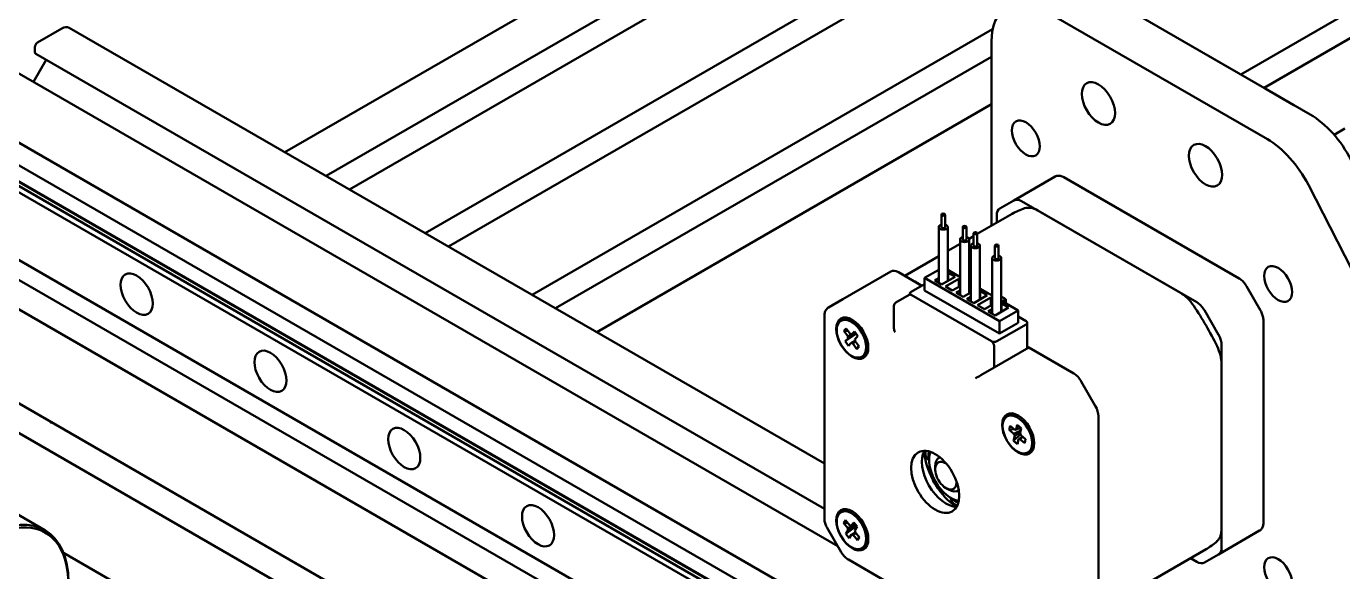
# Model space of a CAD drawing. Header units: millimetres. Extents: x 0 to 420, y 0 to 297.
# Drawn here: x 71 to 128.9, y 153.1 to 177.2 of the extents above; entities that cross this region are included whole.
import ezdxf

# ---------------------------------------------------------------- set-up
doc = ezdxf.new("R2010")
doc.units = ezdxf.units.MM
doc.header["$LTSCALE"] = 0.75
doc.layers.add('Visible', color=7, linetype='Continuous', lineweight=50)

msp = doc.modelspace()

# ---------------------------------------------------------------- linework, layer by layer
at = {"layer": 'Visible', "extrusion": (0, 0.816497, 0.57735)}
for p, q in [((82.363, 171.619, -30.398), (194.556, 236.394, -122.003)), ((84.176, 170.572, -29.444), (194.556, 234.3, -119.569)), ((85.203, 169.98, -27.912), (194.556, 233.115, -117.198)), ((88.537, 168.055, -29.273), (194.556, 229.265, -115.837)), ((89.563, 167.462, -31.643), (194.556, 228.079, -117.369)), ((124.45, 175.047, 64.516), (194.556, 215.523, 7.275)), ((125.477, 174.455, 66.048), (194.556, 214.337, 9.645)), ((117.716, 178.935, 59.797), (127.511, 173.28, 67.795)), ((125.625, 172.191, 69.334), (115.83, 177.847, 61.337)), ((71.472, 176.457, -13.892), (72.532, 177.069, -14.758)), ((72.866, 177.102, -15.143), (106.117, 157.904, 12.007)), ((93.251, 165.333, -36.971), (113.528, 177.04, -53.527)), ((124.047, 175.28, 64.967), (120.812, 177.148, 62.325)), ((71.354, 176.035, -14.046), (71.354, 176.253, -13.892)), ((113.473, 176.486, 57.488), (113.473, 168.376, 51.753)), ((71.287, 174.715, -14.898), (71.851, 175.692, -14.898)), ((71.388, 175.959, -14.142), (106.117, 155.908, 14.214)), ((94.277, 164.74, -39.341), (113.473, 175.823, -55.015)), ((69.905, 175.513, -12.641), (106.704, 154.267, 17.404)), ((126.79, 173.696, 67.206), (125.526, 174.426, 66.174)), ((68.172, 173.459, -11.971), (120.834, 143.054, 31.027)), ((96.091, 163.693, -41.776), (113.473, 173.729, -55.969)), ((67.316, 172.964, -11.273), (121.553, 141.651, 33.011)), ((66.404, 172.302, -10.624), (122.417, 139.963, 35.11)), ((66.522, 172.506, -10.624), (122.219, 140.348, 34.853)), ((66.68, 172.597, -10.753), (122.086, 140.608, 34.486)), ((66.723, 172.602, -10.803), (122.065, 140.651, 34.383)), ((128.563, 172.387, 64.889), (129.031, 172.657, 64.507)), ((114.466, 169.493, 58.378), (116.281, 170.541, 56.896)), ((116.665, 170.513, 57.224), (124.382, 166.057, 63.525)), ((152.043, 122.097, 66.268), (127.431, 170.177, 70.121)), ((66.404, 169.317, -12.734), (124.586, 135.726, 34.771)), ((113.847, 169.136, 57.367), (114.466, 169.493, 58.378)), ((114.8, 169.46, 58.763), (122.517, 165.004, 65.065)), ((111.268, 168.865, 69.131), (111.268, 168.321, 68.746)), ((111.435, 168.865, 69.131), (111.435, 168.321, 68.746)), ((112.849, 168.016, 59.132), (114.392, 168.907, 57.873)), ((113.709, 168.513, 56.757), (113.709, 168.83, 56.982)), ((115.518, 169.046, 59.35), (121.799, 165.419, 64.478)), ((111.152, 168.321, 68.746), (111.152, 165.864, 67.009)), ((111.552, 168.321, 68.746), (111.552, 165.946, 67.067)), ((112.211, 168.321, 69.901), (112.211, 167.777, 69.516)), ((112.378, 168.321, 69.901), (112.378, 167.777, 69.516)), ((111.552, 167.267, 60.191), (112.094, 167.581, 59.748)), ((112.094, 167.777, 69.516), (112.094, 165.32, 67.779)), ((112.487, 167.807, 59.428), (112.683, 167.92, 59.268)), ((112.494, 167.777, 69.516), (112.494, 165.402, 67.836)), ((112.683, 168.049, 70.286), (112.683, 167.504, 69.901)), ((112.849, 168.049, 70.286), (112.849, 167.504, 69.901)), ((68.324, 167.331, -16.49), (125.223, 134.481, 29.967)), ((109.654, 166.171, 61.741), (111.152, 167.036, 60.518)), ((112.566, 167.504, 69.901), (112.566, 165.048, 68.164)), ((112.966, 167.504, 69.901), (112.966, 165.13, 68.221)), ((113.509, 166.96, 70.67), (113.509, 164.504, 68.933)), ((113.625, 167.504, 71.055), (113.625, 166.96, 70.67)), ((113.792, 167.504, 71.055), (113.792, 166.96, 70.67)), ((113.909, 166.96, 70.67), (113.909, 164.585, 68.991)), ((111.152, 166.436, 66.504), (110.527, 166.076, 67.014)), ((112.059, 166.144, 66.918), (111.552, 166.436, 66.504)), ((68.679, 165.824, -17.991), (126.17, 132.632, 28.949)), ((106.924, 165.139, 64.537), (109.045, 166.363, 62.805)), ((110.409, 165.735, 64.031), (109.378, 166.33, 63.19)), ((110.527, 165.803, 66.244), (109.937, 165.463, 66.725)), ((110.097, 165.916, 63.776), (110.409, 165.735, 64.031)), ((110.527, 166.076, 67.014), (110.527, 165.531, 66.629)), ((113.827, 164.17, 69.708), (110.527, 166.076, 67.014)), ((111.152, 166.069, 67.023), (110.975, 165.967, 67.168)), ((110.975, 165.967, 67.168), (111.281, 165.79, 67.418)), ((111.281, 165.79, 67.418), (111.87, 166.13, 66.937)), ((112.035, 166.035, 67.072), (111.446, 165.695, 67.553)), ((111.564, 166.307, 66.687), (111.552, 166.3, 66.697)), ((111.87, 166.13, 66.937), (111.564, 166.307, 66.687)), ((111.564, 165.953, 66.437), (111.564, 166.307, 66.687)), ((112.094, 166.001, 67.12), (112.035, 166.035, 67.072)), ((112.035, 165.681, 66.821), (112.035, 166.035, 67.072)), ((112.059, 166.144, 66.918), (112.094, 166.164, 66.889)), ((112.566, 165.851, 67.332), (112.494, 165.892, 67.273)), ((109.265, 164.995, 67.303), (109.854, 165.335, 66.821)), ((109.889, 165.343, 66.785), (109.889, 165.395, 66.821)), ((113.473, 163.286, 69.804), (109.937, 165.327, 66.918)), ((109.937, 165.327, 66.918), (113.473, 163.286, 69.804)), ((113.827, 163.626, 69.323), (110.527, 165.531, 66.629)), ((111.446, 165.695, 67.553), (111.752, 165.518, 67.803)), ((111.752, 165.518, 67.803), (112.094, 165.715, 67.524)), ((112.094, 165.525, 67.793), (111.917, 165.422, 67.938)), ((111.917, 165.422, 67.938), (112.224, 165.245, 68.188)), ((112.224, 165.245, 68.188), (112.566, 165.443, 67.908)), ((112.566, 165.252, 68.178), (112.389, 165.15, 68.323)), ((112.507, 165.763, 67.457), (112.494, 165.756, 67.466)), ((112.566, 165.728, 67.505), (112.507, 165.763, 67.457)), ((112.507, 165.409, 67.206), (112.507, 165.763, 67.457)), ((112.695, 164.973, 68.573), (113.284, 165.314, 68.092)), ((113.449, 165.218, 68.226), (112.86, 164.878, 68.707)), ((113.509, 165.307, 68.102), (112.966, 165.62, 67.658)), ((112.978, 165.49, 67.841), (112.966, 165.483, 67.851)), ((113.284, 165.314, 68.092), (112.978, 165.49, 67.841)), ((112.978, 165.137, 67.591), (112.978, 165.49, 67.841)), ((113.509, 165.184, 68.275), (113.449, 165.218, 68.226)), ((113.449, 164.864, 67.976), (113.449, 165.218, 68.226)), ((114.109, 165.15, 68.323), (113.909, 165.266, 68.159)), ((124.702, 165.721, 63.661), (125.322, 164.648, 63.661)), ((106.304, 164.781, 63.525), (106.924, 165.139, 64.537)), ((109.182, 163.858, 66.601), (109.182, 164.851, 67.303)), ((112.389, 165.15, 68.323), (112.695, 164.973, 68.573)), ((112.86, 164.878, 68.707), (113.167, 164.701, 68.958)), ((113.167, 164.701, 68.958), (113.509, 164.899, 68.678)), ((113.509, 164.708, 68.948), (113.332, 164.606, 69.092)), ((113.638, 164.429, 69.343), (114.227, 164.769, 68.861)), ((114.651, 164.647, 69.035), (113.827, 164.17, 69.708)), ((113.921, 164.946, 68.611), (113.909, 164.939, 68.621)), ((114.227, 164.769, 68.861), (113.921, 164.946, 68.611)), ((113.921, 164.592, 68.361), (113.921, 164.946, 68.611)), ((113.944, 165.055, 68.457), (114.109, 165.15, 68.323)), ((114.651, 164.647, 69.035), (113.944, 165.055, 68.457)), ((114.109, 165.15, 68.323), (114.109, 164.96, 68.188)), ((114.651, 164.647, 69.035), (114.651, 164.102, 68.65)), ((122.851, 164.653, 65.224), (123.47, 163.579, 65.224)), ((106.117, 164.408, 63.236), (106.117, 155.496, 56.935)), ((106.945, 164.25, 64.079), (106.851, 164.195, 64.156)), ((113.332, 164.606, 69.092), (113.638, 164.429, 69.343)), ((113.827, 164.17, 69.708), (113.827, 163.626, 69.323)), ((114.651, 164.102, 68.65), (113.827, 163.626, 69.323)), ((115.005, 164.17, 68.553), (114.651, 164.375, 68.265)), ((115.054, 162.974, 67.852), (115.054, 164.102, 68.65)), ((125.452, 164.204, 63.525), (125.452, 155.292, 57.224)), ((106.971, 163.751, 63.988), (107.071, 163.857, 64.187)), ((106.971, 163.751, 63.988), (107.147, 163.752, 63.898)), ((107.145, 163.507, 64.03), (106.971, 163.751, 63.988)), ((107.034, 163.286, 63.737), (107.515, 163.615, 63.644)), ((107.071, 163.857, 64.187), (107.246, 163.613, 64.228)), ((107.319, 163.585, 64.297), (107.443, 163.716, 64.542)), ((107.443, 163.716, 64.542), (107.585, 163.517, 64.575)), ((107.585, 163.517, 64.575), (107.461, 163.387, 64.331)), ((113.709, 163.286, 69.804), (115.005, 164.034, 68.746)), ((107.034, 163.286, 63.737), (107.158, 163.416, 63.981)), ((107.176, 163.087, 63.77), (107.034, 163.286, 63.737)), ((107.3, 163.218, 64.015), (107.176, 163.087, 63.77)), ((107.547, 162.946, 64.125), (107.372, 163.19, 64.084)), ((107.473, 163.296, 64.282), (107.648, 163.052, 64.324)), ((107.547, 162.946, 64.125), (107.622, 163.089, 64.011)), ((107.648, 163.052, 64.324), (107.547, 162.946, 64.125)), ((113.591, 163.082, 69.804), (113.591, 162.129, 69.131)), ((113.591, 162.129, 69.131), (115.123, 163.014, 67.88)), ((115.054, 163.054, 67.824), (116.378, 162.289, 68.905)), ((117.096, 161.874, 69.491), (115.123, 163.014, 67.88)), ((123.608, 163.115, 65.065), (123.608, 154.203, 58.763)), ((107.862, 162.662, 64.079), (107.768, 162.608, 64.156)), ((68.324, 161.888, -20.339), (128.615, 127.079, 28.888)), ((113.002, 161.789, 69.612), (113.591, 162.129, 69.131)), ((123.608, 162.286, 64.478), (123.608, 155.032, 59.35)), ((118.049, 160.45, 69.65), (117.429, 161.523, 69.65)), ((68.679, 160.38, -21.84), (128.624, 125.771, 27.104)), ((114.252, 160.031, 70.045), (114.158, 159.977, 70.122)), ((114.252, 159.391, 69.823), (114.293, 159.563, 69.995)), ((114.252, 159.391, 69.823), (114.467, 159.415, 69.748)), ((114.293, 159.563, 69.995), (114.501, 159.385, 70.124)), ((114.564, 159.393, 70.206), (114.614, 159.605, 70.418)), ((114.614, 159.605, 70.418), (114.784, 159.459, 70.523)), ((114.646, 159.434, 69.686), (114.781, 159.449, 69.639)), ((114.784, 159.459, 70.523), (114.734, 159.248, 70.312)), ((118.187, 151.073, 63.19), (118.187, 159.985, 69.491)), ((114.46, 159.213, 69.952), (114.252, 159.391, 69.823)), ((114.448, 158.907, 69.721), (114.756, 159.201, 69.632)), ((114.448, 158.907, 69.721), (114.499, 159.118, 69.932)), ((114.618, 158.761, 69.826), (114.448, 158.907, 69.721)), ((114.668, 158.973, 70.037), (114.618, 158.761, 69.826)), ((114.939, 158.803, 70.249), (114.731, 158.981, 70.12)), ((114.772, 159.153, 70.292), (114.98, 158.975, 70.421)), ((114.98, 158.975, 70.421), (114.939, 158.803, 70.249)), ((118.187, 159.156, 68.905), (118.187, 151.903, 63.776)), ((115.169, 158.444, 70.045), (115.074, 158.389, 70.122)), ((110.998, 157.638, 63.357), (110.998, 157.775, 63.165)), ((111.205, 158.176, 63.618), (111.171, 158.156, 63.646)), ((111.47, 156.822, 63.357), (111.587, 156.754, 63.165)), ((112.038, 156.732, 63.618), (112.004, 156.713, 63.646)), ((69.199, 156.462, -8.359), (71.791, 154.965, -6.242)), ((106.945, 155.813, 58.113), (106.851, 155.758, 58.19)), ((106.96, 155.283, 57.987), (107.047, 155.407, 58.182)), ((107.047, 155.407, 58.182), (107.233, 155.176, 58.246)), ((106.243, 155.064, 56.815), (106.863, 153.991, 56.815)), ((106.96, 155.283, 57.987), (107.142, 155.288, 57.902)), ((107.145, 155.052, 58.051), (106.96, 155.283, 57.987)), ((107.057, 154.807, 57.77), (107.531, 155.16, 57.671)), ((107.057, 154.807, 57.77), (107.164, 154.959, 58.009)), ((107.208, 154.619, 57.822), (107.057, 154.807, 57.77)), ((107.303, 155.157, 58.319), (107.411, 155.31, 58.558)), ((107.411, 155.31, 58.558), (107.562, 155.122, 58.61)), ((107.562, 155.122, 58.61), (107.454, 154.969, 58.371)), ((107.473, 154.877, 58.329), (107.659, 154.646, 58.393)), ((125.285, 154.946, 56.896), (123.47, 153.898, 58.378)), ((107.315, 154.772, 58.061), (107.208, 154.619, 57.822)), ((107.572, 154.521, 58.198), (107.386, 154.753, 58.134)), ((107.572, 154.521, 58.198), (107.645, 154.664, 58.075)), ((107.659, 154.646, 58.393), (107.572, 154.521, 58.198)), ((107.862, 154.225, 58.113), (107.768, 154.171, 58.19)), ((72.605, 153.973, -20.694), (128.624, 121.631, 25.046)), ((107.174, 153.666, 56.935), (114.891, 149.211, 63.236)), ((118.187, 151.391, 61.741), (122.925, 154.127, 57.873)), ((122.517, 153.573, 56.982), (122.242, 153.732, 56.757)), ((123.47, 153.898, 58.378), (122.851, 153.54, 57.367))]:
    msp.add_line(p, q, dxfattribs=at)
at = {"layer": 'Visible', "extrusion": (0.707107, 0.408248, -0.57735)}
for centre, radius in [((91.391, 159.336, 119.097), 1.033), ((91.659, 153.208, 119.097), 0.867), ((86.677, 164.05, 119.097), 1.033), ((80.548, 164.319, 119.097), 0.867), ((69.437, 153.208, 119.097), 0.867)]:
    msp.add_circle(centre, radius, dxfattribs=at)
at = {"layer": 'Visible', "extrusion": (0, 0.816497, 0.57735)}
for centre in [(-111.352, -41.049, 177.791), (-112.294, -40.107, 177.791), (-112.766, -39.635, 177.791), (-113.709, -38.692, 177.791)]:
    msp.add_circle(centre, 0.0833, dxfattribs=at)
at = {"layer": 'Visible', "extrusion": (-0.707107, -0.408248, 0.57735)}
for centre, radius in [((-105.295, 82.403, -123.43), 1), ((-87.855, 153.208, -105.597), 1), ((-87.855, 153.208, -105.547), 0.917), ((-99.403, 88.295, -123.43), 1), ((-80.548, 160.515, -105.597), 1), ((-80.548, 160.515, -105.547), 0.917), ((-93.51, 94.188, -123.43), 1), ((-80.548, 153.208, -105.597), 1.5), ((-87.618, 100.08, -123.43), 1), ((-80.548, 145.901, -105.597), 1), ((-80.548, 145.901, -105.547), 0.917)]:
    msp.add_circle(centre, radius, dxfattribs=at)
at = {"layer": 'Visible', "extrusion": (0.707107, 0.408248, -0.57735)}
for centre, radius, start, end in [((93.748, 156.979, 119.097), 3.333, 315, 45), ((83.953, 166.774, 119.097), 3.333, 45, 95), ((88.886, 153.827, 116.43), 0.667, 0, 45), ((88.886, 152.588, 116.43), 0.667, 315, 0), ((80.548, 153.208, 116.43), 8.533, 0, 6.90947), ((87.696, 154.074, 116.43), 1.333, 6.90947, 45), ((81.415, 160.356, 116.43), 1.333, 45, 83.09053), ((80.548, 153.208, 116.43), 8.533, 83.09053, 96.90947), ((81.168, 161.545, 116.43), 0.667, 45, 90), ((79.929, 161.545, 116.43), 0.667, 90, 135), ((79.682, 160.356, 116.43), 1.333, 96.90947, 135), ((80.548, 153.208, 107.032), 2.117, 273.4544, 311.83176), ((80.548, 153.208, 106.597), 1.383, 205.1625, 334.8375), ((80.548, 153.208, 106.43), 0.833, 315, 4.86756), ((80.548, 153.208, 107.032), 2.117, 228.16824, 266.5456), ((80.548, 153.208, 106.43), 0.833, 175.13244, 225), ((73.401, 154.074, 116.43), 1.333, 135, 173.09053), ((80.548, 153.208, 116.43), 8.533, 173.09053, 180), ((72.211, 153.827, 116.43), 0.667, 135, 180), ((72.211, 152.588, 116.43), 0.667, 180, 225)]:
    msp.add_arc(centre, radius, start, end, dxfattribs=at)
at = {"layer": 'Visible', "extrusion": (-0.707107, 0.408248, -0.57735)}
for centre, radius, start, end in [((-189.141, 2.328, 29.521), 0.667, 135, 180), ((-188.434, 3.742, 29.521), 0.167, 45, 135), ((-188.246, 3.553, 29.521), 0.167, 360, 45), ((-165.1, 3.742, 16.104), 5, 46.91021, 225)]:
    msp.add_arc(centre, radius, start, end, dxfattribs=at)
at = {"layer": 'Visible', "extrusion": (-0.707107, -0.408248, 0.57735)}
for centre, radius, start, end in [((-83.953, 166.774, -121.764), 3.333, 85, 135), ((-88.886, 153.827, -108.764), 0.667, 135, 180), ((-88.091, 157.215, -106.597), 0.167, 135, 180), ((-87.855, 153.208, -105.68), 0.917, 137.54852, 180), ((-87.855, 153.208, -105.547), 0.232, 221.74103, 247.56962), ((-87.855, 153.208, -105.547), 0.232, 131.74103, 157.56962), ((-87.855, 153.208, -105.547), 0.232, 311.74103, 337.56962), ((-87.855, 153.208, -105.547), 0.232, 41.74103, 67.56962), ((-87.855, 153.208, -105.68), 0.917, 360, 42.45148), ((-84.555, 160.75, -106.597), 0.167, 45, 135), ((-81.168, 161.545, -108.764), 0.667, 90, 135), ((-80.548, 160.515, -105.68), 0.917, 137.54852, 180), ((-79.929, 161.545, -108.764), 0.667, 45, 90), ((-80.548, 160.515, -105.547), 0.232, 243.52782, 269.3564), ((-80.548, 160.515, -105.547), 0.232, 153.52782, 179.3564), ((-80.548, 160.515, -105.547), 0.232, 333.52782, 359.3564), ((-80.548, 160.515, -105.547), 0.232, 63.52782, 89.3564), ((-80.548, 160.515, -105.68), 0.917, 360, 42.45148), ((-80.548, 153.208, -106.264), 1.5, 198.31673, 341.68327), ((-80.548, 153.208, -106.264), 0.667, 133.18031, 46.81969), ((-80.548, 145.901, -105.68), 0.917, 137.54852, 180), ((-80.548, 145.901, -105.547), 0.232, 227.08946, 252.91805), ((-80.548, 145.901, -105.547), 0.232, 137.08946, 162.91805), ((-80.548, 145.901, -105.547), 0.232, 47.08946, 72.91805), ((-80.548, 145.901, -105.547), 0.232, 317.08946, 342.91805), ((-80.548, 145.901, -105.68), 0.917, 360, 42.45148)]:
    msp.add_arc(centre, radius, start, end, dxfattribs=at)
at = {"layer": 'Visible', "extrusion": (0, 0.816497, 0.57735)}
for centre, radius, start, end in [((-111.352, -41.049, 177.124), 0.2, 294.62432, 245.37568), ((-111.352, -41.049, 177.124), 0.0833, 0, 180), ((-112.294, -40.107, 177.124), 0.2, 294.62432, 245.37568), ((-112.294, -40.107, 177.124), 0.0833, 0, 180), ((-112.766, -39.635, 177.124), 0.2, 294.62432, 245.37568), ((-112.766, -39.635, 177.124), 0.0833, 0, 180), ((-113.709, -38.692, 177.124), 0.2, 294.62432, 245.37568), ((-113.709, -38.692, 177.124), 0.0833, 0, 180), ((-110.055, -40.931, 173.624), 0.167, 315, 45), ((-114.887, -38.692, 173.624), 0.167, 135, 225), ((-113.591, -37.396, 173.624), 0.167, 45, 135)]:
    msp.add_arc(centre, radius, start, end, dxfattribs=at)
at = {"layer": 'Visible', "extrusion": (-5.99e-14, -3e-16, -1)}
msp.add_arc((-109.348, 164.851, -67.303), 0.167, 0, 60, dxfattribs=at)
at = {"layer": 'Visible', "extrusion": (2.16e-14, 1.12e-14, -1)}
msp.add_arc((-111.057, 158.557, -62.058), 0.55, 331.69605, 349.25208, dxfattribs=at)
at = {"layer": 'Visible', "extrusion": (-6e-16, -1.7e-15, -1)}
msp.add_arc((-111.057, 158.557, -62.058), 0.605, 303.04102, 305.48335, dxfattribs=at)
at = {"layer": 'Visible', "extrusion": (-7.4e-15, -1.31e-14, -1)}
msp.add_arc((-111.419, 157.337, -61.64), 0.55, 301.22275, 358.77725, dxfattribs=at)
at = {"layer": 'Visible', "extrusion": (-2.1e-15, -3e-16, -1)}
msp.add_arc((-112.294, 156.414, -62.058), 0.605, 354.51665, 356.95898, dxfattribs=at)
at = {"layer": 'Visible', "extrusion": (-6.5e-15, -8.1e-15, -1)}
msp.add_arc((-112.294, 156.414, -62.058), 0.55, 310.74792, 328.30395, dxfattribs=at)
at = {"layer": 'Visible', "extrusion": (0.707107, -0.408248, 0.57735)}
msp.add_arc((165.1, 3.742, -16.021), 4.917, 294.0027, 133.0574, dxfattribs=at)
at = {"layer": 'Visible', "extrusion": (0.5, 0.288675, 0.816497)}
msp.add_ellipse((109.348, 163.762, 66.533), major_axis=(-0.118, 0.204), ratio=0.707107, start_param=0.785398, end_param=1.570796, dxfattribs=at)
at = {"layer": 'Visible', "extrusion": (-0.5, 0.866025, -2.75e-14)}
msp.add_ellipse((112.884, 161.721, 69.42), major_axis=(0.118, 0.068, 0.192), ratio=0.707107, start_param=-1.570796, end_param=0, dxfattribs=at)
at = {"layer": 'Visible', "extrusion": (0.5, -0.288675, -0.816497)}
msp.add_ellipse((72.704, 160.838, -20.672), major_axis=(-0.648, -1.123), ratio=0.707107, start_param=-0.154704, end_param=0.154704, dxfattribs=at)
at = {"layer": 'Visible'}
for points, knots in [([(116.281, 170.541, 56.896), (116.304, 170.554, 56.921), (116.328, 170.564, 56.945), (116.379, 170.577, 56.993), (116.405, 170.581, 57.016), (116.458, 170.581, 57.062), (116.484, 170.579, 57.085), (116.537, 170.568, 57.128), (116.563, 170.56, 57.149), (116.614, 170.54, 57.188), (116.64, 170.527, 57.207), (116.665, 170.513, 57.224)], [0.7853982, 0.7853982, 0.7853982, 0.7853982, 0.9424778, 0.9424778, 1.0995574, 1.0995574, 1.2566371, 1.2566371, 1.4137167, 1.4137167, 1.5707963, 1.5707963, 1.5707963, 1.5707963]), ([(124.382, 166.057, 63.525), (124.407, 166.043, 63.542), (124.432, 166.026, 63.558), (124.479, 165.99, 63.586), (124.502, 165.97, 63.599), (124.547, 165.927, 63.621), (124.569, 165.904, 63.63), (124.611, 165.856, 63.645), (124.631, 165.83, 63.651), (124.668, 165.777, 63.659), (124.686, 165.75, 63.661), (124.702, 165.721, 63.661)], [1.5707963, 1.5707963, 1.5707963, 1.5707963, 1.727876, 1.727876, 1.8849556, 1.8849556, 2.0420352, 2.0420352, 2.1991149, 2.1991149, 2.3561945, 2.3561945, 2.3561945, 2.3561945]), ([(106.304, 164.781, 63.525), (106.278, 164.766, 63.504), (106.254, 164.747, 63.482), (106.212, 164.705, 63.44), (106.194, 164.681, 63.419), (106.164, 164.631, 63.379), (106.153, 164.604, 63.359), (106.134, 164.55, 63.321), (106.128, 164.522, 63.302), (106.119, 164.465, 63.268), (106.117, 164.437, 63.252), (106.117, 164.408, 63.236)], [5.4977871, 5.4977871, 5.4977871, 5.4977871, 5.6548668, 5.6548668, 5.8119464, 5.8119464, 5.969026, 5.969026, 6.1261057, 6.1261057, 6.2831853, 6.2831853, 6.2831853, 6.2831853]), ([(125.322, 164.648, 63.661), (125.338, 164.62, 63.661), (125.353, 164.591, 63.659), (125.38, 164.532, 63.651), (125.392, 164.502, 63.645), (125.414, 164.442, 63.63), (125.423, 164.412, 63.621), (125.437, 164.351, 63.599), (125.443, 164.321, 63.586), (125.45, 164.262, 63.558), (125.452, 164.232, 63.542), (125.452, 164.204, 63.525)], [2.3561945, 2.3561945, 2.3561945, 2.3561945, 2.5132741, 2.5132741, 2.6703538, 2.6703538, 2.8274334, 2.8274334, 2.984513, 2.984513, 3.1415927, 3.1415927, 3.1415927, 3.1415927]), ([(110.582, 158.461, 62.421), (110.574, 158.422, 62.399), (110.569, 158.385, 62.375), (110.569, 158.309, 62.321), (110.576, 158.265, 62.287), (110.602, 158.186, 62.214), (110.622, 158.15, 62.177), (110.662, 158.101, 62.115), (110.683, 158.081, 62.087), (110.706, 158.065, 62.058)], [-0.3094757, -0.3094757, -0.3094757, -0.3094757, -0.2717594, -0.2717594, -0.2258351, -0.2258351, -0.1799107, -0.1799107, -0.1467876, -0.1467876, -0.1467876, -0.1467876]), ([(110.729, 158.132, 62.337), (110.725, 158.141, 62.345), (110.721, 158.15, 62.354), (110.705, 158.196, 62.396), (110.699, 158.236, 62.429), (110.699, 158.315, 62.484), (110.705, 158.359, 62.512), (110.721, 158.414, 62.541), (110.724, 158.424, 62.546), (110.728, 158.434, 62.551)], [0.2158766, 0.2158766, 0.2158766, 0.2158766, 0.2265502, 0.2265502, 0.2697332, 0.2697332, 0.3129161, 0.3129161, 0.3230323, 0.3230323, 0.3230323, 0.3230323]), ([(110.741, 158.252, 62.389), (110.739, 158.267, 62.402), (110.738, 158.283, 62.413), (110.738, 158.334, 62.449), (110.744, 158.374, 62.474), (110.756, 158.418, 62.497), (110.757, 158.422, 62.499), (110.759, 158.426, 62.501)], [0.22754107, 0.22754107, 0.22754107, 0.22754107, 0.24447079, 0.24447079, 0.28361604, 0.28361604, 0.28723935, 0.28723935, 0.28723935, 0.28723935]), ([(110.868, 157.402, 61.879), (110.867, 157.393, 61.881), (110.867, 157.383, 61.883), (110.868, 157.323, 61.893), (110.875, 157.269, 61.9), (110.903, 157.162, 61.908), (110.925, 157.111, 61.91), (110.976, 157.023, 61.91), (111.01, 156.978, 61.908), (111.087, 156.9, 61.9), (111.132, 156.867, 61.893), (111.183, 156.836, 61.883), (111.191, 156.832, 61.881), (111.2, 156.827, 61.879)], [-0.3720661, -0.3720661, -0.3720661, -0.3720661, -0.363608, -0.363608, -0.3176837, -0.3176837, -0.2717594, -0.2717594, -0.2258351, -0.2258351, -0.1799107, -0.1799107, -0.1714526, -0.1714526, -0.1714526, -0.1714526]), ([(111.693, 156.356, 62.058), (111.696, 156.328, 62.087), (111.702, 156.299, 62.115), (111.725, 156.24, 62.177), (111.746, 156.205, 62.214), (111.801, 156.143, 62.287), (111.836, 156.116, 62.321), (111.901, 156.078, 62.375), (111.936, 156.062, 62.399), (111.974, 156.051, 62.421)], [-0.3967311, -0.3967311, -0.3967311, -0.3967311, -0.363608, -0.363608, -0.3176837, -0.3176837, -0.2717594, -0.2717594, -0.234043, -0.234043, -0.234043, -0.234043]), ([(112.024, 156.19, 62.551), (112.013, 156.192, 62.546), (112.002, 156.194, 62.541), (111.947, 156.208, 62.512), (111.906, 156.225, 62.484), (111.838, 156.264, 62.429), (111.806, 156.29, 62.396), (111.774, 156.327, 62.354), (111.768, 156.334, 62.345), (111.762, 156.342, 62.337)], [0.216434, 0.216434, 0.216434, 0.216434, 0.2265502, 0.2265502, 0.2697332, 0.2697332, 0.3129161, 0.3129161, 0.3235898, 0.3235898, 0.3235898, 0.3235898]), ([(112.031, 156.221, 62.501), (112.028, 156.222, 62.499), (112.024, 156.223, 62.497), (111.979, 156.234, 62.474), (111.942, 156.249, 62.449), (111.898, 156.275, 62.413), (111.885, 156.284, 62.402), (111.872, 156.293, 62.389)], [0.20170224, 0.20170224, 0.20170224, 0.20170224, 0.20532554, 0.20532554, 0.24447079, 0.24447079, 0.26140051, 0.26140051, 0.26140051, 0.26140051]), ([(106.117, 155.496, 56.935), (106.117, 155.467, 56.92), (106.119, 155.438, 56.906), (106.127, 155.379, 56.881), (106.132, 155.35, 56.87), (106.146, 155.291, 56.85), (106.155, 155.262, 56.842), (106.176, 155.204, 56.829), (106.187, 155.176, 56.824), (106.213, 155.119, 56.817), (106.228, 155.091, 56.815), (106.243, 155.064, 56.815)], [0, 0, 0, 0, 0.1570796, 0.1570796, 0.3141593, 0.3141593, 0.4712389, 0.4712389, 0.6283185, 0.6283185, 0.7853982, 0.7853982, 0.7853982, 0.7853982]), ([(125.452, 155.292, 57.224), (125.452, 155.263, 57.207), (125.45, 155.235, 57.188), (125.442, 155.18, 57.149), (125.436, 155.154, 57.128), (125.419, 155.103, 57.085), (125.408, 155.079, 57.062), (125.381, 155.034, 57.016), (125.365, 155.013, 56.993), (125.329, 154.975, 56.945), (125.308, 154.959, 56.921), (125.285, 154.946, 56.896)], [3.1415927, 3.1415927, 3.1415927, 3.1415927, 3.2986723, 3.2986723, 3.4557519, 3.4557519, 3.6128316, 3.6128316, 3.7699112, 3.7699112, 3.9269908, 3.9269908, 3.9269908, 3.9269908]), ([(106.863, 153.991, 56.815), (106.878, 153.964, 56.815), (106.895, 153.938, 56.817), (106.931, 153.887, 56.824), (106.95, 153.863, 56.829), (106.99, 153.816, 56.842), (107.011, 153.794, 56.85), (107.055, 153.752, 56.87), (107.077, 153.733, 56.881), (107.124, 153.697, 56.906), (107.149, 153.681, 56.92), (107.174, 153.666, 56.935)], [0.7853982, 0.7853982, 0.7853982, 0.7853982, 0.9424778, 0.9424778, 1.0995574, 1.0995574, 1.2566371, 1.2566371, 1.4137167, 1.4137167, 1.5707963, 1.5707963, 1.5707963, 1.5707963])]:
    msp.add_open_spline(points, degree=3, knots=knots, dxfattribs=at)
at = {"layer": 'Visible', "extrusion": (0.409057, 0.429836, 0.804931)}
msp.add_rational_spline([(107.145, 163.507, 64.03), (107.332, 163.592, 63.89), (107.484, 163.659, 63.777)], [1.01316227873, 1.02128629809, 1.02150581646], degree=2, dxfattribs=at)
at = {"layer": 'Visible', "extrusion": (-0.576778, 0.805341, -0.136943)}
for points, weights in [([(107.158, 163.416, 63.981), (107.352, 163.533, 63.847), (107.507, 163.626, 63.741)], [1.01316227873, 1.02177384436, 1.02150369587]), ([(107.3, 163.218, 64.015), (107.391, 163.272, 63.952), (107.473, 163.321, 63.896)], [1.01316227873, 1.01717676915, 1.01926109913])]:
    msp.add_rational_spline(points, weights, degree=2, dxfattribs=at)
at = {"layer": 'Visible', "extrusion": (0.576778, -0.805341, 0.136943)}
msp.add_rational_spline([(107.319, 163.585, 64.297), (107.401, 163.631, 64.219), (107.474, 163.672, 64.148)], [1.01316227873, 1.01714109907, 1.01922390681], degree=2, dxfattribs=at)
at = {"layer": 'Visible', "extrusion": (-0.409057, -0.429836, -0.804931)}
msp.add_rational_spline([(107.372, 163.19, 64.084), (107.433, 163.234, 64.03), (107.489, 163.274, 63.979)], [1.01316227873, 1.01616385288, 1.01808640401], degree=2, dxfattribs=at)
at = {"layer": 'Visible', "extrusion": (0.687402, -0.588281, 0.425915)}
msp.add_rational_spline([(114.564, 159.393, 70.206), (114.663, 159.443, 70.115), (114.751, 159.487, 70.035)], [1.01316227873, 1.01785168662, 1.01990738071], degree=2, dxfattribs=at)
at = {"layer": 'Visible', "extrusion": (0.165765, 0.698039, 0.696608)}
msp.add_rational_spline([(114.46, 159.213, 69.952), (114.623, 159.289, 69.837), (114.758, 159.352, 69.742)], [1.01316227873, 1.02012462604, 1.02128141591], degree=2, dxfattribs=at)
at = {"layer": 'Visible', "extrusion": (-0.687402, 0.588281, -0.425915)}
for points, weights in [([(114.499, 159.118, 69.932), (114.629, 159.202, 69.839), (114.74, 159.274, 69.759)], [1.01316227873, 1.0190608406, 1.02079238965]), ([(114.668, 158.973, 70.037), (114.763, 159.034, 69.969), (114.847, 159.089, 69.909)], [1.01316227873, 1.01744347722, 1.01952953034])]:
    msp.add_rational_spline(points, weights, degree=2, dxfattribs=at)
at = {"layer": 'Visible', "extrusion": (0.165766, 0.698039, 0.696609)}
msp.add_rational_spline([(114.501, 159.385, 70.124), (114.506, 159.387, 70.121), (114.51, 159.389, 70.118)], [1.01316227873, 1.0133548947, 1.01354306725], degree=2, dxfattribs=at)
at = {"layer": 'Visible', "extrusion": (-0.165765, -0.698039, -0.696608)}
msp.add_rational_spline([(114.731, 158.981, 70.12), (114.8, 159.03, 70.054), (114.864, 159.075, 69.995)], [1.01316227873, 1.01665374025, 1.01868522119], degree=2, dxfattribs=at)
at = {"layer": 'Visible', "extrusion": (0.353513, 0.503033, 0.788661)}
msp.add_rational_spline([(107.145, 155.052, 58.051), (107.337, 155.14, 57.909), (107.492, 155.209, 57.796)], [1.01316227873, 1.02147454658, 1.02151174555], degree=2, dxfattribs=at)
at = {"layer": 'Visible', "extrusion": (-0.612396, 0.761769, -0.211377)}
for points, weights in [([(107.164, 154.959, 58.009), (107.362, 155.08, 57.872), (107.518, 155.176, 57.764)], [1.01316227873, 1.02196247976, 1.02148759906]), ([(107.315, 154.772, 58.061), (107.401, 154.824, 58.002), (107.478, 154.871, 57.948)], [1.01316227873, 1.01694767163, 1.01901691753])]:
    msp.add_rational_spline(points, weights, degree=2, dxfattribs=at)
at = {"layer": 'Visible', "extrusion": (0.612396, -0.761769, 0.211377)}
msp.add_rational_spline([(107.303, 155.157, 58.319), (107.388, 155.203, 58.239), (107.464, 155.244, 58.167)], [1.01316227873, 1.01723373193, 1.01931986086], degree=2, dxfattribs=at)
at = {"layer": 'Visible', "extrusion": (-0.353513, -0.503033, -0.788661)}
msp.add_rational_spline([(107.386, 154.753, 58.134), (107.448, 154.797, 58.079), (107.505, 154.838, 58.027)], [1.01316227873, 1.01622846424, 1.01816867302], degree=2, dxfattribs=at)

doc.saveas('drawing.dxf')
